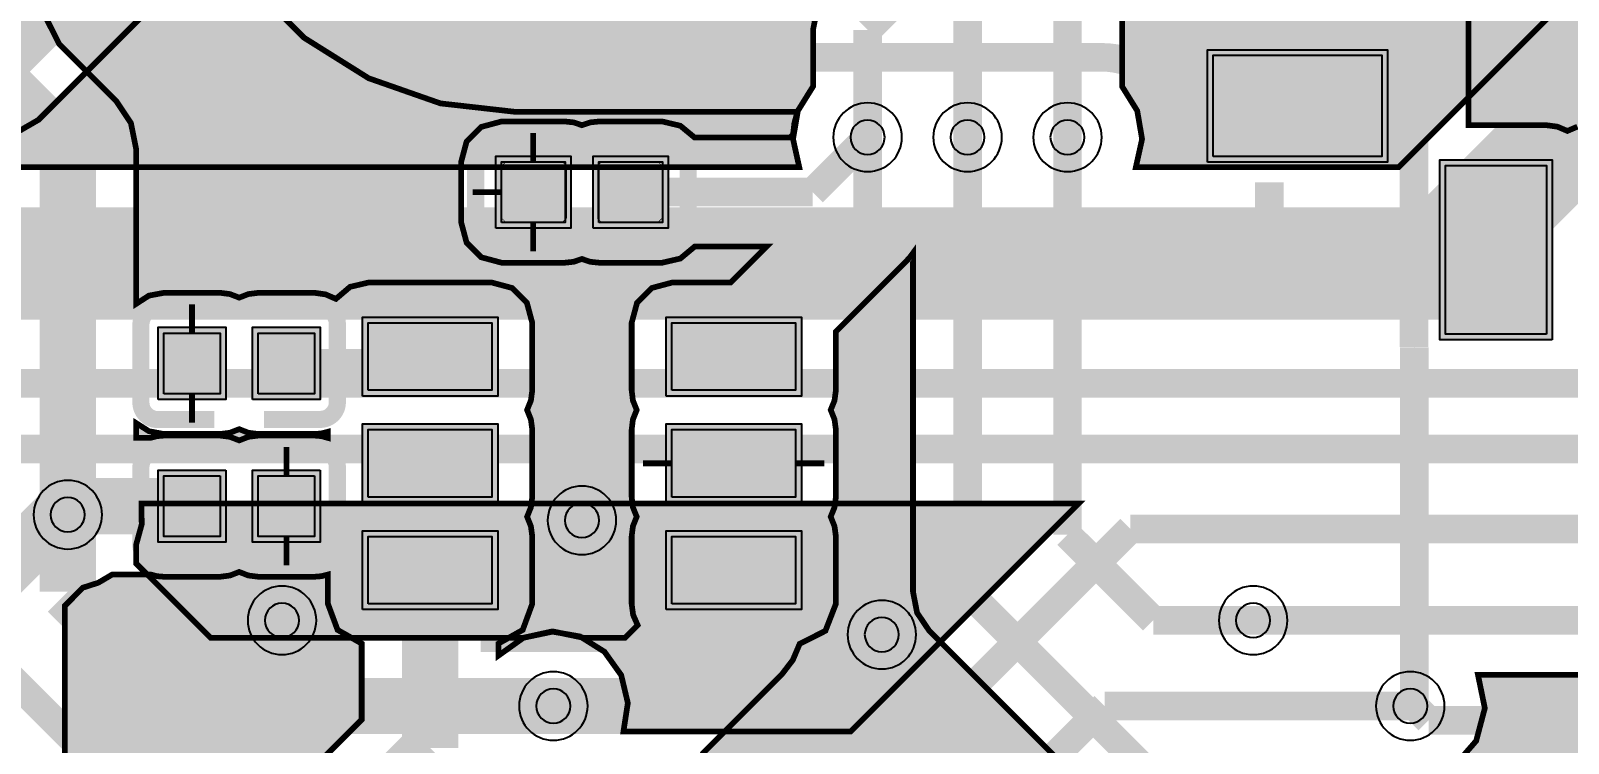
# Model space of a CAD drawing. Header units: millimetres. Extents: x 292.6 to 386.6, y -84.8 to -44.4.
# Drawn here: x 320.22 to 333.89, y -75.39 to -69.05 of the extents above; entities that cross this region are included whole.
import ezdxf

# ---------------------------------------------------------------- set-up
doc = ezdxf.new("R2010")
doc.units = ezdxf.units.MM
doc.header["$MEASUREMENT"] = 0
for name, color, linetype, true_color in [('Bottom-Layer', 7, 'Continuous', 0x0000ff), ('Document-Layer', 7, 'Continuous', 0xffffff), ('Hole-Layer', 7, 'Continuous', 0x222222), ('Multi-Layer', 7, 'Continuous', 0xc0c0c0), ('Top-Layer', 7, 'Continuous', 0xff0000), ('Top-Paste-Mask-Layer', 7, 'Continuous', 0x808080), ('Top-Silkscreen-Layer', 7, 'Continuous', 0xffcc00), ('Top-Solder-Mask-Layer', 7, 'Continuous', 0x800080)]:
    doc.layers.add(name, color=color, linetype=linetype, true_color=true_color)

msp = doc.modelspace()

# ---------------------------------------------------------------- hatches: boundary and pattern name
at = {"layer": 'Bottom-Layer'}
for points in [[(297.031, -81.582), (297.031, -74.871), (297.079, -74.985), (297.155, -75.082), (301.791, -79.718), (301.948, -79.823), (302.134, -79.86), (304.419, -79.86), (304.713, -79.91), (304.999, -79.826), (305.219, -79.625), (305.329, -79.348), (305.307, -79.05), (305.156, -78.793), (304.908, -78.628), (304.612, -78.588), (304.329, -78.682), (304.115, -78.89), (302.335, -78.89), (297.983, -74.538), (297.983, -65.489), (298.198, -65.879), (298.545, -66.159), (298.972, -66.288), (299.415, -66.245), (299.81, -66.038), (300.098, -65.698), (300.235, -65.274), (300.203, -64.829), (300.004, -64.43), (299.67, -64.135), (300.004, -63.84), (300.203, -63.441), (300.235, -62.997), (300.098, -62.572), (299.81, -62.232), (299.415, -62.025), (298.972, -61.983), (298.545, -62.111), (298.198, -62.391), (297.983, -62.782), (297.983, -54.748), (300.003, -52.728), (304.345, -52.728), (300.775, -56.299), (300.669, -56.456), (300.632, -56.642), (300.632, -68.295), (300.669, -68.481), (300.775, -68.638), (306.775, -74.638), (306.932, -74.743), (307.118, -74.78), (307.648, -74.78), (313.399, -80.531), (313.556, -80.636), (313.742, -80.673), (316.357, -80.673), (316.651, -80.723), (316.937, -80.639), (317.157, -80.438), (317.267, -80.161), (317.245, -79.863), (317.094, -79.606), (316.846, -79.441), (316.55, -79.401), (316.267, -79.495), (316.054, -79.703), (313.943, -79.703), (308.192, -73.952), (308.034, -73.847), (307.849, -73.81), (307.319, -73.81), (301.603, -68.094), (301.603, -56.843), (303.252, -55.194), (303.338, -55.413), (303.495, -55.587), (303.703, -55.696), (303.936, -55.726), (304.032, -56.035), (304.263, -56.261), (304.574, -56.351), (304.731, -56.456), (304.916, -56.492), (313.284, -56.492), (313.571, -56.563), (313.861, -56.501), (314.094, -56.32), (314.094, -58.558), (306.198, -58.558), (305.973, -58.637), (305.848, -58.84), (305.839, -58.884), (305.837, -58.928), (305.837, -61.35), (305.831, -61.433), (305.837, -61.515), (305.837, -62.054), (305.831, -62.137), (305.837, -62.219), (305.837, -62.484), (305.885, -62.663), (306.016, -62.794), (306.195, -62.842), (307.601, -62.842), (307.78, -62.794), (307.911, -62.663), (307.959, -62.484), (307.959, -60.81), (314.28, -60.81), (314.303, -60.812), (314.326, -60.813), (325.375, -60.813), (325.554, -60.765), (325.685, -60.634), (325.733, -60.455), (325.733, -59.78), (326.156, -59.815), (326.549, -59.653), (326.825, -59.33), (326.925, -58.917), (326.925, -58.017), (326.836, -57.625), (326.587, -57.31), (326.226, -57.133), (325.824, -57.13), (325.46, -57.3), (325.205, -57.611), (324.96, -57.349), (324.619, -57.24), (324.269, -57.312), (323.998, -57.546), (323.876, -57.883), (323.935, -58.236), (323.754, -58.236), (323.575, -58.284), (323.444, -58.415), (323.396, -58.594), (323.396, -59.326), (320.018, -59.326), (320.018, -58.594), (319.97, -58.415), (319.839, -58.284), (319.66, -58.236), (319.448, -58.236), (319.507, -57.883), (319.385, -57.546), (319.115, -57.312), (318.764, -57.24), (318.423, -57.349), (318.179, -57.61), (317.923, -57.3), (317.559, -57.13), (317.158, -57.133), (316.797, -57.31), (316.547, -57.625), (316.459, -58.017), (316.459, -58.572), (316.409, -58.561), (316.358, -58.558), (316.208, -58.558), (316.208, -53.213), (316.208, -53.202), (316.207, -53.19), (316.806, -53.19), (316.593, -53.402), (316.456, -53.67), (316.409, -53.967), (316.409, -54.567), (316.503, -54.983), (316.769, -55.316), (317.153, -55.501), (317.58, -55.501), (317.964, -55.316), (318.23, -54.983), (318.325, -54.567), (318.325, -53.967), (318.278, -53.67), (318.141, -53.402), (317.928, -53.19), (325.456, -53.19), (325.243, -53.402), (325.106, -53.67), (325.058, -53.967), (325.058, -54.567), (325.153, -54.983), (325.419, -55.316), (325.803, -55.501), (326.23, -55.501), (326.614, -55.316), (326.88, -54.983), (326.975, -54.567), (326.975, -53.967), (326.928, -53.67), (326.791, -53.402), (326.577, -53.19), (342.441, -53.19), (343, -53.749), (343.002, -53.787), (343.007, -53.825), (333.076, -53.825), (332.81, -53.846), (332.574, -53.97), (332.406, -54.177), (332.333, -54.434), (332.367, -54.698), (332.503, -54.928), (332.345, -55.239), (332.367, -55.587), (332.564, -55.876), (332.273, -56.045), (332.102, -56.335), (332.096, -56.671), (332.256, -56.967), (332.256, -64.124), (330.813, -65.567), (330.813, -63.88), (330.92, -63.626), (330.915, -63.35), (330.798, -63.1), (330.589, -62.919), (330.325, -62.839), (330.051, -62.874), (330.051, -62.784), (330.266, -62.559), (330.356, -62.261), (330.299, -61.955), (330.109, -61.709), (330.332, -61.474), (330.417, -61.161), (330.344, -60.846), (330.13, -60.603), (330.219, -60.289), (330.148, -59.972), (329.935, -59.726), (329.63, -59.612), (329.307, -59.656), (329.045, -59.849), (328.906, -60.143), (328.923, -60.468), (328.369, -61.022), (328.369, -58.772), (328.356, -58.639), (328.319, -58.511), (328.319, -58.186), (328.369, -57.925), (328.319, -57.664), (328.319, -57.426), (328.369, -57.165), (328.319, -56.904), (328.319, -56.647), (328.369, -56.386), (328.319, -56.124), (328.319, -55.887), (328.365, -55.549), (328.247, -55.228), (327.992, -55), (327.661, -54.918), (327.329, -55), (327.075, -55.228), (326.957, -55.549), (327.003, -55.887), (327.003, -56.124), (326.953, -56.386), (327.003, -56.647), (327.003, -56.904), (326.953, -57.165), (327.003, -57.426), (327.003, -57.664), (326.953, -57.925), (327.003, -58.186), (327.003, -58.511), (326.965, -58.639), (326.953, -58.772), (326.953, -61.175), (323.799, -64.328), (323.601, -64.103), (323.323, -63.989), (323.024, -64.008), (322.764, -64.158), (320.166, -64.158), (319.894, -64.088), (319.617, -64.138), (319.386, -64.298), (316.67, -64.298), (316.405, -64.147), (316.1, -64.13), (315.821, -64.252), (315.625, -64.486), (315.555, -64.783), (315.625, -65.08), (315.821, -65.314), (316.1, -65.435), (316.405, -65.419), (316.67, -65.268), (319.454, -65.268), (319.784, -65.409), (320.139, -65.357), (320.415, -65.128), (322.764, -65.128), (322.829, -65.182), (322.901, -65.227), (319.286, -68.841), (319.103, -69.159), (319.103, -69.525), (319.286, -69.843), (319.603, -70.026), (319.97, -70.026), (320.287, -69.843), (327.735, -62.396), (327.735, -65.611), (327.586, -65.869), (327.565, -66.166), (327.676, -66.442), (327.896, -66.642), (327.826, -66.713), (327.72, -66.87), (327.684, -67.056), (327.684, -68.333), (327.318, -68.699), (327.212, -68.856), (327.176, -69.042), (327.176, -69.545), (327.041, -69.762), (326.998, -70.013), (327.053, -70.262), (313.538, -70.262), (312.214, -68.938), (316.414, -68.938), (316.679, -69.089), (316.983, -69.106), (317.263, -68.984), (317.459, -68.75), (317.529, -68.453), (317.459, -68.156), (317.263, -67.922), (316.983, -67.8), (316.679, -67.817), (316.414, -67.968), (311.244, -67.968), (311.122, -67.846), (310.844, -67.66), (310.516, -67.595), (307.823, -67.595), (305.405, -65.177), (305.405, -64.41), (305.694, -64.294), (305.898, -64.057), (305.972, -63.754), (305.898, -63.451), (305.694, -63.215), (305.405, -63.098), (305.405, -62.908), (305.32, -62.535), (305.082, -62.237), (304.738, -62.071), (304.356, -62.071), (304.012, -62.237), (303.773, -62.535), (303.688, -62.908), (303.688, -63.109), (303.417, -63.235), (303.229, -63.467), (303.161, -63.759), (303.229, -64.05), (303.417, -64.282), (303.688, -64.408), (303.688, -65.532), (303.754, -65.861), (303.94, -66.139), (306.861, -69.06), (307.139, -69.246), (307.468, -69.311), (310.16, -69.311), (312.551, -71.702), (311.873, -71.702), (311.641, -71.562), (311.372, -71.526), (311.111, -71.601), (310.902, -71.773), (310.78, -72.015), (310.765, -72.286), (310.714, -72.286), (310.446, -72.134), (310.14, -72.119), (309.859, -72.244), (309.665, -72.483), (309.599, -72.783), (309.241, -72.756), (308.922, -72.92), (308.734, -73.226), (308.734, -73.585), (308.92, -73.891), (309.239, -74.056), (309.597, -74.03), (309.889, -73.822), (309.954, -73.836), (310.02, -73.84), (310.504, -73.84), (310.639, -73.821), (310.764, -73.764), (318.316, -73.764), (320.663, -76.111), (320.82, -76.216), (321.006, -76.253), (327.712, -76.253), (327.832, -76.238), (327.945, -76.193), (326.142, -77.997), (326.037, -78.154), (326, -78.34), (326, -78.718), (325.849, -78.983), (325.832, -79.288), (325.954, -79.567), (326.188, -79.763), (326.485, -79.833), (326.782, -79.763), (327.016, -79.567), (327.137, -79.288), (327.121, -78.983), (326.97, -78.718), (326.97, -78.541), (329.969, -75.542), (332.035, -75.542), (332.296, -75.692), (332.597, -75.711), (332.875, -75.595), (333.073, -75.367), (333.15, -75.076), (333.089, -74.78), (335.334, -74.78), (336.911, -76.357), (336.931, -76.643), (337.07, -76.894), (337.302, -77.062), (337.583, -77.117), (339.444, -78.978), (339.525, -79.272), (339.728, -79.499), (340.012, -79.611), (340.316, -79.583), (340.576, -79.423), (340.736, -79.164), (340.763, -78.86), (340.651, -78.576), (340.424, -78.372), (340.13, -78.291), (338.227, -76.388), (338.148, -76.135), (337.976, -75.933), (337.74, -75.814), (335.878, -73.952), (335.72, -73.847), (335.535, -73.81), (335.309, -73.81), (336.397, -72.722), (336.449, -73.032), (336.638, -73.284), (336.922, -73.42), (337.236, -73.41), (337.511, -73.256), (337.644, -73.256), (337.669, -73.526), (337.801, -73.763), (338.016, -73.928), (338.279, -73.993), (338.798, -74.511), (338.955, -74.616), (339.141, -74.653), (363.094, -74.653), (363.279, -74.616), (363.437, -74.511), (367.882, -70.066), (367.987, -69.909), (368.024, -69.723), (368.024, -66.492), (368.175, -66.227), (368.191, -65.923), (368.07, -65.643), (367.836, -65.447), (367.539, -65.377), (367.242, -65.447), (367.008, -65.643), (366.886, -65.923), (366.903, -66.227), (367.054, -66.492), (367.054, -69.522), (362.893, -73.683), (362.614, -73.683), (364.58, -71.717), (364.685, -71.56), (364.722, -71.374), (364.722, -67.762), (364.896, -67.493), (364.924, -67.174), (364.798, -66.879), (364.798, -65.933), (364.956, -65.643), (364.954, -65.313), (364.793, -65.024), (365.081, -65.024), (365.346, -65.16), (365.645, -65.165), (365.915, -65.039), (366.103, -64.807), (366.17, -64.516), (366.103, -64.225), (365.915, -63.994), (365.645, -63.868), (365.346, -63.873), (365.081, -64.008), (362.301, -64.008), (362.035, -63.873), (361.737, -63.868), (361.466, -63.994), (361.279, -64.225), (361.212, -64.516), (361.279, -64.807), (361.466, -65.039), (361.737, -65.165), (362.035, -65.16), (362.301, -65.024), (363.832, -65.024), (363.671, -65.313), (363.67, -65.643), (363.828, -65.933), (363.828, -66.783), (363.643, -67.059), (363.615, -67.39), (363.752, -67.693), (363.752, -71.173), (361.75, -73.175), (359.614, -73.175), (359.789, -72.896), (359.807, -72.567), (359.666, -72.27), (359.399, -72.078), (359.072, -72.037), (358.766, -72.159), (358.538, -72.159), (358.743, -71.905), (358.802, -71.584), (358.701, -71.273), (358.464, -71.049), (358.148, -70.965), (357.831, -71.042), (353.106, -71.042), (352.851, -70.894), (352.557, -70.871), (352.283, -70.977), (352.081, -71.192), (351.993, -71.473), (352.035, -71.765), (352.199, -72.01), (352.452, -72.159), (342.591, -72.159), (342.276, -71.995), (341.922, -72.017), (341.63, -72.219), (341.483, -72.542), (341.524, -72.894), (341.741, -73.175), (339.66, -73.175), (338.979, -72.494), (340.311, -72.494), (340.524, -72.703), (340.807, -72.796), (341.103, -72.757), (341.351, -72.591), (341.502, -72.334), (341.524, -72.036), (341.414, -71.759), (341.194, -71.558), (340.908, -71.474), (340.614, -71.524), (336.833, -71.524), (338.038, -70.319), (344.21, -70.319), (344.47, -70.479), (344.773, -70.506), (345.057, -70.395), (345.261, -70.168), (345.341, -69.874), (345.282, -69.575), (345.095, -69.334), (344.82, -69.202), (344.515, -69.208), (344.244, -69.349), (344.064, -69.349), (344.072, -69.25), (344.064, -69.151), (351.582, -69.151), (351.378, -69.338), (351.268, -69.592), (351.271, -69.868), (351.386, -70.119), (351.594, -70.302), (351.858, -70.384), (352.133, -70.35), (352.37, -70.208), (358.067, -70.208), (359.51, -71.652), (359.592, -71.949), (359.801, -72.177), (360.089, -72.286), (360.396, -72.252), (360.655, -72.084), (360.718, -72.424), (360.944, -72.685), (361.271, -72.798), (361.61, -72.73), (361.869, -72.501), (361.978, -72.173), (361.906, -71.834), (361.674, -71.578), (361.674, -68.354), (362.215, -68.895), (362.325, -69.179), (362.551, -69.383), (362.844, -69.465), (363.143, -69.408), (363.384, -69.223), (363.518, -68.949), (363.515, -68.645), (363.377, -68.374), (363.132, -68.193), (362.832, -68.141), (361.405, -66.713), (361.247, -66.608), (361.062, -66.571), (356.869, -66.571), (356.187, -65.89), (356.097, -65.578), (355.87, -65.347), (355.56, -65.251), (355.242, -65.313), (354.991, -65.519), (354.686, -65.214), (354.958, -65.203), (355.203, -65.082), (355.379, -64.874), (355.456, -64.612), (355.421, -64.341), (355.28, -64.108), (355.28, -63.365), (355.523, -63.412), (355.767, -63.366), (355.977, -63.234), (364.813, -63.234), (365.058, -63.372), (365.338, -63.396), (365.603, -63.301), (365.805, -63.105), (365.908, -62.843), (365.892, -62.562), (365.761, -62.313), (365.539, -62.14), (365.559, -61.942), (365.519, -61.748), (365.738, -61.468), (365.781, -61.115), (365.636, -60.791), (365.344, -60.588), (364.989, -60.565), (364.674, -60.729), (363.597, -60.729), (363.398, -60.601), (363.168, -60.551), (361.583, -58.966), (361.425, -58.861), (361.24, -58.824), (356.998, -58.824), (356.812, -58.861), (356.655, -58.966), (354.569, -61.052), (354.569, -60.586), (354.532, -60.401), (354.427, -60.243), (349.325, -55.141), (352.171, -55.141), (352.211, -55.569), (352.398, -55.956), (352.709, -56.253), (353.104, -56.423), (353.533, -56.443), (353.942, -56.311), (354.28, -56.045), (354.503, -55.678), (354.583, -55.255), (354.51, -54.832), (354.293, -54.46), (353.96, -54.188), (353.553, -54.05), (353.124, -54.063), (353.078, -54.018), (352.864, -53.875), (352.613, -53.825), (345.969, -53.825), (345.953, -53.548), (345.824, -53.302), (345.606, -53.131), (345.337, -53.063), (344.321, -52.047), (382.315, -52.047), (382.315, -81.582)], [(333.084, -64.668), (333.189, -64.511), (333.226, -64.325), (333.226, -57), (334.482, -57), (334.667, -56.963), (334.825, -56.858), (335.064, -56.619), (335.333, -56.551), (335.551, -56.38), (335.68, -56.134), (335.697, -55.857), (348.669, -55.857), (353.599, -60.787), (353.599, -65.298), (353.636, -65.484), (353.741, -65.641), (355.535, -67.435), (335.568, -67.435), (335.239, -67.5), (334.961, -67.686), (332.385, -70.262), (330.047, -70.262), (330.102, -70.013), (330.059, -69.762), (329.924, -69.545), (329.924, -67.361), (330.251, -67.459), (330.584, -67.38), (330.833, -67.146), (330.933, -66.819)], [(321.204, -73.256), (329.537, -73.256), (327.511, -75.283), (325.49, -75.283), (325.529, -75.03), (325.47, -74.782), (325.321, -74.574), (325.104, -74.438), (324.852, -74.394), (324.602, -74.449), (321.817, -74.449), (321.157, -73.789), (321.157, -73.62), (321.206, -73.441)]]:
    msp.add_hatch(color=256, dxfattribs=at).paths.add_polyline_path(points)
at = {"layer": 'Top-Layer'}
for points in [[(333.005, -61.082), (332.968, -60.897), (332.863, -60.739), (332.609, -60.485), (332.6, -60.477), (332.592, -60.469), (332.592, -60.378), (332.579, -60.282), (332.54, -60.193), (332.579, -60.104), (332.592, -60.008), (332.592, -59.108), (332.579, -59.012), (332.54, -58.923), (332.579, -58.834), (332.592, -58.738), (332.592, -58.646), (332.746, -58.646), (332.931, -58.609), (333.089, -58.504), (334.276, -57.316), (334.393, -57.365), (334.519, -57.381), (335.916, -57.381), (336.101, -57.344), (336.259, -57.239), (340.054, -53.444), (343.062, -53.444), (343, -53.698), (343.041, -53.956), (343.178, -54.178), (343.178, -61.595), (343.214, -61.781), (343.32, -61.938), (346.363, -64.981), (346.52, -65.086), (346.706, -65.123), (347.877, -65.123), (347.894, -65.201), (347.927, -65.273), (347.889, -65.362), (347.876, -65.458), (347.876, -66.358), (347.889, -66.454), (347.927, -66.543), (347.889, -66.632), (347.876, -66.728), (347.876, -67.628), (347.889, -67.724), (347.927, -67.813), (347.889, -67.902), (347.876, -67.998), (347.876, -68.898), (347.889, -68.994), (347.927, -69.083), (347.889, -69.172), (347.876, -69.268), (347.876, -69.926), (347.777, -69.877), (347.669, -69.86), (346.769, -69.86), (346.658, -69.877), (346.559, -69.928), (346.481, -69.9), (346.399, -69.89), (345.499, -69.89), (345.416, -69.9), (345.337, -69.928), (345.311, -69.652), (345.175, -69.41), (344.95, -69.245), (344.679, -69.187), (344.407, -69.245), (344.183, -69.41), (344.046, -69.652), (344.02, -69.928), (343.959, -69.904), (343.894, -69.892), (343.894, -69.702), (344.045, -69.437), (344.061, -69.133), (343.94, -68.853), (343.706, -68.657), (343.409, -68.587), (343.112, -68.657), (342.878, -68.853), (342.756, -69.133), (342.772, -69.437), (342.924, -69.702), (342.924, -69.892), (342.846, -69.908), (342.774, -69.941), (342.685, -69.903), (342.589, -69.89), (341.689, -69.89), (341.593, -69.903), (341.504, -69.941), (341.415, -69.903), (341.319, -69.89), (340.419, -69.89), (340.323, -69.903), (340.234, -69.941), (340.145, -69.903), (340.049, -69.89), (339.149, -69.89), (339.053, -69.903), (338.964, -69.941), (338.875, -69.903), (338.779, -69.89), (337.879, -69.89), (337.783, -69.903), (337.694, -69.941), (337.605, -69.903), (337.509, -69.89), (336.609, -69.89), (336.513, -69.903), (336.424, -69.941), (336.335, -69.903), (336.239, -69.89), (335.339, -69.89), (335.243, -69.903), (335.154, -69.941), (335.065, -69.903), (334.969, -69.89), (334.069, -69.89), (333.973, -69.903), (333.884, -69.941), (333.795, -69.903), (333.699, -69.89), (333.005, -69.89)], [(319.765, -66.077), (319.765, -65.652), (319.762, -65.604), (319.752, -65.556), (319.894, -65.414), (320.199, -65.327), (320.429, -65.108), (320.53, -64.807), (320.481, -64.493), (320.663, -64.364), (320.733, -64.151), (320.733, -63.611), (320.685, -63.432), (320.554, -63.301), (320.375, -63.253), (319.81, -63.253), (319.733, -63.261), (319.66, -63.286), (319.625, -63.272), (319.59, -63.262), (319.729, -63.13), (319.78, -62.946), (319.78, -62.38), (319.771, -62.303), (319.747, -62.23), (319.771, -62.157), (319.78, -62.08), (319.78, -62.072), (319.886, -62.132), (320.007, -62.153), (320.607, -62.153), (320.786, -62.105), (320.917, -61.974), (320.965, -61.795), (320.965, -61.395), (320.917, -61.216), (320.786, -61.085), (320.607, -61.037), (320.015, -61.037), (320.284, -60.767), (320.39, -60.61), (320.427, -60.424), (320.427, -59.925), (320.571, -59.925), (320.585, -59.94), (320.599, -59.955), (320.833, -60.189), (320.99, -60.294), (321.176, -60.331), (321.503, -60.331), (321.503, -60.524), (321.505, -60.569), (321.511, -60.612), (321.511, -60.755), (321.411, -60.905), (321.347, -61.075), (321.202, -61.207), (321.148, -61.395), (321.148, -61.795), (321.202, -61.984), (321.347, -62.116), (321.411, -62.285), (321.511, -62.436), (321.511, -66.746), (321.587, -67.42), (321.811, -68.059), (322.171, -68.633), (322.65, -69.112), (323.224, -69.472), (323.863, -69.696), (324.536, -69.772), (327.037, -69.772), (327.01, -69.871), (326.998, -69.974), (326.972, -70), (326.123, -70), (325.996, -69.895), (325.836, -69.857), (325.271, -69.857), (325.194, -69.865), (325.121, -69.89), (325.047, -69.865), (324.971, -69.857), (324.405, -69.857), (324.226, -69.905), (324.095, -70.036), (324.047, -70.215), (324.047, -70.755), (324.095, -70.934), (324.226, -71.065), (324.405, -71.113), (324.971, -71.113), (325.047, -71.105), (325.121, -71.08), (325.194, -71.105), (325.271, -71.113), (325.836, -71.113), (325.996, -71.076), (326.123, -70.97), (326.762, -70.97), (326.443, -71.29), (325.921, -71.29), (325.742, -71.338), (325.611, -71.469), (325.563, -71.648), (325.563, -72.248), (325.574, -72.339), (325.608, -72.423), (325.574, -72.508), (325.563, -72.598), (325.563, -73.198), (325.574, -73.289), (325.608, -73.373), (325.574, -73.458), (325.563, -73.548), (325.563, -74.148), (325.576, -74.246), (325.616, -74.337), (325.504, -74.449), (325.131, -74.449), (324.865, -74.394), (324.6, -74.45), (324.379, -74.608), (324.379, -74.501), (324.594, -74.38), (324.679, -74.148), (324.679, -73.548), (324.667, -73.458), (324.633, -73.373), (324.667, -73.289), (324.679, -73.198), (324.679, -72.598), (324.667, -72.508), (324.633, -72.423), (324.667, -72.339), (324.679, -72.248), (324.679, -71.648), (324.631, -71.469), (324.5, -71.338), (324.321, -71.29), (323.221, -71.29), (323.059, -71.328), (322.933, -71.435), (322.841, -71.395), (322.743, -71.381), (322.243, -71.381), (322.155, -71.392), (322.073, -71.424), (321.99, -71.392), (321.903, -71.381), (321.403, -71.381), (321.27, -71.406), (321.157, -71.479), (321.157, -70.104), (321.11, -69.871), (320.979, -69.674), (320.473, -69.169), (320.333, -68.892), (320.089, -68.702), (319.787, -68.634), (318.871, -68.634), (318.911, -68.594), (319.01, -68.461), (319.065, -68.305), (319.096, -68.309), (319.127, -68.31), (319.407, -68.31), (319.586, -68.262), (319.717, -68.131), (319.765, -67.952), (319.765, -67.527), (319.683, -67.299), (319.475, -67.176), (319.475, -66.429), (319.683, -66.305)], [(330.734, -70.168), (330.734, -69.268), (332.234, -69.268), (332.234, -70.168)], [(324.405, -70.755), (324.405, -70.215), (324.971, -70.215), (324.971, -70.755)], [(325.271, -70.755), (325.271, -70.215), (325.836, -70.215), (325.836, -70.755)], [(333.699, -71.748), (332.799, -71.748), (332.799, -70.248), (333.699, -70.248)], [(327.379, -74.148), (327.379, -73.548), (327.367, -73.458), (327.333, -73.373), (327.367, -73.289), (327.379, -73.198), (327.379, -72.598), (327.367, -72.508), (327.333, -72.423), (327.367, -72.339), (327.379, -72.248), (327.379, -71.726), (328.004, -71.101), (328.036, -71.066), (328.065, -71.027), (328.065, -74.041), (328.101, -74.227), (328.207, -74.384), (329.907, -76.085), (327.862, -76.085), (327.732, -75.958), (327.556, -75.912), (327.036, -75.912), (326.959, -75.92), (326.885, -75.945), (326.811, -75.92), (326.734, -75.912), (326.214, -75.912), (326.035, -75.96), (325.904, -76.091), (325.856, -76.27), (325.856, -76.482), (325.829, -76.465), (325.821, -76.46), (325.813, -76.455), (325.776, -76.435), (325.768, -76.431), (325.76, -76.427), (325.723, -76.409), (325.715, -76.405), (325.706, -76.401), (325.668, -76.385), (325.66, -76.381), (325.651, -76.378), (325.612, -76.364), (325.603, -76.361), (325.595, -76.358), (325.555, -76.346), (325.546, -76.343), (325.538, -76.341), (325.498, -76.331), (325.489, -76.328), (325.48, -76.326), (325.439, -76.318), (325.43, -76.317), (325.421, -76.315), (325.38, -76.309), (325.354, -76.306), (325.327, -76.305), (325.325, -76.305), (325.276, -76.308), (325.228, -76.318), (325.149, -76.305), (325.069, -76.309), (325.028, -76.316), (325.023, -76.317), (325.018, -76.318), (324.977, -76.326), (324.968, -76.328), (324.959, -76.33), (324.919, -76.341), (324.91, -76.343), (324.902, -76.346), (324.862, -76.358), (324.854, -76.361), (324.845, -76.364), (324.806, -76.378), (324.797, -76.381), (324.789, -76.385), (324.751, -76.401), (324.742, -76.405), (324.734, -76.409), (324.697, -76.427), (324.689, -76.431), (324.68, -76.435), (324.644, -76.455), (324.636, -76.46), (324.629, -76.465), (324.593, -76.486), (324.586, -76.491), (324.578, -76.496), (324.544, -76.52), (324.536, -76.525), (324.529, -76.531), (324.496, -76.556), (324.489, -76.562), (324.482, -76.568), (324.451, -76.595), (324.444, -76.601), (324.437, -76.607), (324.407, -76.636), (324.4, -76.642), (324.394, -76.649), (324.366, -76.679), (324.359, -76.685), (324.353, -76.692), (324.326, -76.724), (324.32, -76.731), (324.315, -76.738), (324.289, -76.771), (324.284, -76.778), (324.278, -76.786), (324.255, -76.82), (324.25, -76.827), (324.245, -76.835), (324.223, -76.87), (324.218, -76.878), (324.214, -76.886), (324.194, -76.922), (324.189, -76.93), (324.185, -76.938), (324.167, -76.976), (324.163, -76.984), (324.159, -76.992), (324.143, -77.031), (324.14, -77.039), (324.136, -77.048), (324.122, -77.086), (324.119, -77.095), (324.116, -77.104), (324.104, -77.143), (324.101, -77.152), (324.099, -77.161), (324.089, -77.201), (324.087, -77.21), (324.085, -77.219), (324.077, -77.26), (324.075, -77.269), (324.073, -77.278), (324.067, -77.319), (324.064, -77.345), (324.063, -77.371), (324.063, -77.374), (324.067, -77.422), (324.077, -77.47), (324.063, -77.55), (324.068, -77.63), (324.075, -77.67), (324.076, -77.675), (324.077, -77.681), (324.085, -77.721), (324.087, -77.73), (324.089, -77.739), (324.099, -77.779), (324.101, -77.788), (324.104, -77.797), (324.116, -77.837), (324.119, -77.845), (324.122, -77.854), (324.136, -77.893), (324.14, -77.901), (324.143, -77.91), (324.159, -77.948), (324.163, -77.956), (324.167, -77.964), (324.185, -78.002), (324.189, -78.01), (324.194, -78.018), (324.214, -78.054), (324.218, -78.062), (324.223, -78.07), (324.245, -78.106), (324.25, -78.113), (324.255, -78.12), (324.278, -78.154), (324.284, -78.162), (324.289, -78.169), (324.315, -78.202), (324.32, -78.209), (324.326, -78.217), (324.353, -78.248), (324.359, -78.255), (324.366, -78.262), (324.394, -78.292), (324.4, -78.298), (324.407, -78.304), (324.437, -78.333), (324.444, -78.339), (324.451, -78.345), (324.482, -78.372), (324.489, -78.378), (324.496, -78.384), (324.529, -78.409), (324.536, -78.415), (324.544, -78.42), (324.578, -78.444), (324.585, -78.449), (324.593, -78.454), (324.628, -78.476), (324.636, -78.48), (324.644, -78.485), (324.681, -78.505), (324.689, -78.509), (324.697, -78.513), (324.734, -78.531), (324.742, -78.535), (324.75, -78.539), (324.789, -78.555), (324.797, -78.559), (324.806, -78.562), (324.845, -78.576), (324.853, -78.579), (324.862, -78.582), (324.902, -78.595), (324.911, -78.597), (324.92, -78.6), (324.96, -78.61), (324.968, -78.612), (324.977, -78.614), (325.018, -78.622), (325.027, -78.624), (325.036, -78.625), (325.077, -78.631), (325.103, -78.634), (325.13, -78.635), (325.132, -78.635), (325.181, -78.632), (325.229, -78.622), (325.308, -78.635), (325.388, -78.631), (325.429, -78.624), (325.434, -78.623), (325.439, -78.622), (325.48, -78.614), (325.488, -78.612), (325.497, -78.61), (325.538, -78.6), (325.546, -78.597), (325.555, -78.595), (325.595, -78.582), (325.604, -78.579), (325.612, -78.576), (325.651, -78.562), (325.66, -78.559), (325.668, -78.555), (325.706, -78.539), (325.715, -78.536), (325.723, -78.532), (325.76, -78.513), (325.768, -78.509), (325.776, -78.505), (325.813, -78.485), (325.821, -78.48), (325.829, -78.476), (325.856, -78.459), (325.856, -78.67), (325.868, -78.763), (325.904, -78.85), (325.826, -79.093), (325.846, -79.347), (323.346, -79.347), (322.593, -78.594), (322.593, -77.468), (324.201, -75.86), (324.318, -75.696), (324.375, -75.502), (324.596, -75.662), (324.863, -75.72), (325.131, -75.665), (325.756, -75.665), (325.988, -75.619), (326.186, -75.487), (326.901, -74.772), (326.996, -74.648), (327.057, -74.504), (327.286, -74.388)], [(321.403, -72.279), (321.403, -71.739), (321.903, -71.739), (321.903, -72.279)], [(322.243, -72.279), (322.243, -71.739), (322.743, -71.739), (322.743, -72.279)], [(323.221, -72.248), (323.221, -71.648), (324.321, -71.648), (324.321, -72.248)], [(325.921, -72.248), (325.921, -71.648), (327.021, -71.648), (327.021, -72.248)], [(321.157, -72.54), (321.27, -72.612), (321.403, -72.637), (321.903, -72.637), (321.99, -72.626), (322.073, -72.594), (322.155, -72.626), (322.243, -72.637), (322.743, -72.637), (322.804, -72.632), (322.862, -72.617), (322.862, -72.672), (322.804, -72.656), (322.743, -72.651), (322.243, -72.651), (322.155, -72.662), (322.073, -72.694), (321.99, -72.662), (321.903, -72.651), (321.403, -72.651), (321.343, -72.656), (321.285, -72.671), (321.157, -72.671)], [(323.221, -73.198), (323.221, -72.598), (324.321, -72.598), (324.321, -73.198)], [(325.921, -73.198), (325.921, -72.598), (327.021, -72.598), (327.021, -73.198)], [(321.903, -73.009), (321.903, -73.549), (321.403, -73.549), (321.403, -73.009)], [(322.743, -73.009), (322.743, -73.549), (322.243, -73.549), (322.243, -73.009)], [(323.221, -74.148), (323.221, -73.548), (324.321, -73.548), (324.321, -74.148)], [(325.921, -74.148), (325.921, -73.548), (327.021, -73.548), (327.021, -74.148)], [(320.683, -74.004), (320.82, -73.96), (320.944, -73.887), (321.285, -73.887), (321.343, -73.902), (321.403, -73.907), (321.903, -73.907), (321.99, -73.896), (322.073, -73.864), (322.155, -73.896), (322.243, -73.907), (322.743, -73.907), (322.804, -73.902), (322.862, -73.887), (322.862, -74.148), (322.948, -74.38), (323.162, -74.501), (323.162, -75.178), (321.753, -76.588), (321.735, -76.588), (321.647, -76.599), (321.565, -76.631), (321.482, -76.599), (321.395, -76.588), (320.895, -76.588), (320.715, -76.636), (320.584, -76.767), (320.536, -76.946), (320.536, -77.486), (320.584, -77.665), (320.715, -77.796), (320.895, -77.844), (321.377, -77.844), (321.377, -77.858), (320.895, -77.858), (320.715, -77.906), (320.584, -78.037), (320.536, -78.216), (320.536, -78.756), (320.584, -78.935), (320.715, -79.066), (320.895, -79.114), (321.395, -79.114), (321.416, -79.114), (321.438, -79.112), (321.489, -79.199), (321.555, -79.276), (322.439, -80.16), (317.267, -80.16), (317.264, -79.942), (317.19, -79.737), (317.206, -79.668), (317.211, -79.598), (317.211, -79.06), (317.692, -78.579), (317.707, -78.645), (317.734, -78.707), (317.7, -78.792), (317.689, -78.882), (317.689, -79.482), (317.736, -79.661), (317.868, -79.792), (318.047, -79.84), (319.147, -79.84), (319.219, -79.833), (319.289, -79.811), (319.324, -79.811), (319.557, -79.764), (319.754, -79.633), (320.344, -79.043), (320.475, -78.846), (320.522, -78.613), (320.522, -74.166)]]:
    msp.add_hatch(color=256, dxfattribs=at).paths.add_polyline_path(points)
at = {"layer": 'Top-Paste-Mask-Layer'}
for points in [[(330.734, -70.168), (330.734, -69.268), (332.234, -69.268), (332.234, -70.168)], [(324.986, -70.715), (324.986, -70.255), (324.946, -70.215), (324.445, -70.215), (324.405, -70.255), (324.405, -70.715), (324.445, -70.755), (324.946, -70.755)], [(324.986, -70.715), (324.986, -70.255), (324.946, -70.215), (324.445, -70.215), (324.405, -70.255), (324.405, -70.715), (324.445, -70.755), (324.946, -70.755)], [(325.256, -70.715), (325.256, -70.255), (325.296, -70.215), (325.796, -70.215), (325.836, -70.255), (325.836, -70.715), (325.796, -70.755), (325.296, -70.755)], [(325.256, -70.715), (325.256, -70.255), (325.296, -70.215), (325.796, -70.215), (325.836, -70.255), (325.836, -70.715), (325.796, -70.755), (325.296, -70.755)], [(333.699, -71.748), (332.799, -71.748), (332.799, -70.248), (333.699, -70.248)], [(321.403, -72.279), (321.403, -71.739), (321.903, -71.739), (321.903, -72.279)], [(322.243, -72.279), (322.243, -71.739), (322.743, -71.739), (322.743, -72.279)], [(323.221, -72.248), (323.221, -71.648), (324.321, -71.648), (324.321, -72.248)], [(325.921, -72.248), (325.921, -71.648), (327.021, -71.648), (327.021, -72.248)], [(323.221, -73.198), (323.221, -72.598), (324.321, -72.598), (324.321, -73.198)], [(325.921, -73.198), (325.921, -72.598), (327.021, -72.598), (327.021, -73.198)], [(321.903, -73.009), (321.903, -73.549), (321.403, -73.549), (321.403, -73.009)], [(322.743, -73.009), (322.743, -73.549), (322.243, -73.549), (322.243, -73.009)], [(323.221, -74.148), (323.221, -73.548), (324.321, -73.548), (324.321, -74.148)], [(325.921, -74.148), (325.921, -73.548), (327.021, -73.548), (327.021, -74.148)]]:
    msp.add_hatch(color=256, dxfattribs=at).paths.add_polyline_path(points)
at = {"layer": 'Top-Solder-Mask-Layer'}
for points in [[(330.684, -70.218), (330.684, -69.218), (332.284, -69.218), (332.284, -70.218)], [(324.354, -70.806), (324.354, -70.164), (325.021, -70.164), (325.021, -70.806)], [(325.22, -70.806), (325.22, -70.164), (325.887, -70.164), (325.887, -70.806)], [(333.749, -71.798), (332.749, -71.798), (332.749, -70.198), (333.749, -70.198)], [(323.17, -72.299), (323.17, -71.597), (324.372, -71.597), (324.372, -72.299)], [(325.87, -72.299), (325.87, -71.597), (327.072, -71.597), (327.072, -72.299)], [(321.352, -72.33), (321.352, -71.688), (321.953, -71.688), (321.953, -72.33)], [(322.192, -72.33), (322.192, -71.688), (322.794, -71.688), (322.794, -72.33)], [(323.17, -73.249), (323.17, -72.547), (324.372, -72.547), (324.372, -73.249)], [(325.87, -73.249), (325.87, -72.547), (327.072, -72.547), (327.072, -73.249)], [(321.953, -72.958), (321.953, -73.6), (321.352, -73.6), (321.352, -72.958)], [(322.794, -72.958), (322.794, -73.6), (322.192, -73.6), (322.192, -72.958)], [(323.17, -74.199), (323.17, -73.497), (324.372, -73.497), (324.372, -74.199)], [(325.87, -74.199), (325.87, -73.497), (327.072, -73.497), (327.072, -74.199)]]:
    msp.add_hatch(color=256, dxfattribs=at).paths.add_polyline_path(points)

# ---------------------------------------------------------------- linework, layer by layer
at = {"layer": 'Bottom-Layer'}
for points, const_width in [([(334.961, -67.686), (332.385, -70.262), (330.047, -70.262), (330.102, -70.013), (330.059, -69.762), (329.924, -69.545), (329.924, -67.361), (330.251, -67.459), (330.584, -67.38), (330.833, -67.146), (330.933, -66.819), (333.084, -64.668), (333.189, -64.511), (333.226, -64.325), (333.226, -57), (334.482, -57)], 0.0508), ([(319.787, -69.342), (327.661, -61.468)], 0.7), ([(319.286, -68.841), (319.103, -69.159), (319.103, -69.525), (319.286, -69.843), (319.603, -70.026), (319.97, -70.026), (320.287, -69.843), (327.735, -62.396)], 0.0508), ([(329.439, -66.801), (329.439, -69.997)], 0.254), ([(328.55, -69.997), (328.55, -67.187)], 0.254), ([(332.741, -71.12), (335.568, -68.293)], 1), ([(327.661, -69.042), (328.169, -68.534)], 0.254), ([(327.212, -68.856), (327.176, -69.042), (327.176, -69.545), (327.041, -69.762), (326.998, -70.013), (327.053, -70.262), (313.538, -70.262), (312.214, -68.938)], 0.0508), ([(327.661, -69.997), (327.661, -69.042)], 0.254), ([(313.183, -71.12), (332.741, -71.12)], 1), ([(311.421, -72.187), (334.468, -72.187)], 0.254), ([(315.616, -72.771), (334.9, -72.771)], 0.254), ([(320.549, -74.041), (320.549, -73.355)], 0.5), ([(321.006, -75.768), (318.517, -73.279)], 0.254), ([(329.998, -73.482), (327.712, -75.768)], 0.254), ([(334.951, -73.482), (329.998, -73.482)], 0.254), ([(321.565, -75.057), (320.549, -74.041)], 0.5), ([(335.535, -74.295), (331.09, -74.295)], 0.254), ([(332.875, -75.595), (333.073, -75.367), (333.15, -75.076), (333.089, -74.78), (335.334, -74.78)], 0.0508), ([(324.867, -75.057), (321.565, -75.057)], 0.5), ([(326.485, -78.34), (329.768, -75.057)], 0.254), ([(329.768, -75.057), (332.487, -75.057)], 0.254)]:
    msp.add_lwpolyline(points, dxfattribs=dict(at, const_width=const_width))
at = {"layer": 'Bottom-Layer', "const_width": 0.0508}
msp.add_lwpolyline([(321.204, -73.256), (329.537, -73.256), (327.511, -75.283), (325.49, -75.283), (325.529, -75.03), (325.47, -74.782), (325.321, -74.574), (325.104, -74.438), (324.852, -74.394), (324.602, -74.449), (321.817, -74.449), (321.157, -73.789), (321.157, -73.62), (321.206, -73.441)], close=True, dxfattribs=at)
at = {"layer": 'Document-Layer', "const_width": 0.2}
msp.add_lwpolyline([(326.421, -73.848, 1), (326.621, -73.848, 1)], format="xyb", close=True, dxfattribs=at)
msp.add_lwpolyline([(326.421, -73.848, 1), (326.621, -73.848, 1)], format="xyb", close=True, dxfattribs=at)
at = {"layer": 'Hole-Layer'}
for points in [[(327.508, -69.997, 1), (327.813, -69.997, 1)], [(328.397, -69.997, 1), (328.702, -69.997, 1)], [(329.286, -69.997, 1), (329.591, -69.997, 1)], [(320.396, -73.355, 1), (320.701, -73.355, 1)], [(324.968, -73.405, 1), (325.273, -73.405, 1)], [(322.301, -74.295, 1), (322.606, -74.295, 1)], [(330.937, -74.295, 1), (331.242, -74.295, 1)], [(327.635, -74.422, 1), (327.94, -74.422, 1)], [(324.714, -75.057, 1), (325.019, -75.057, 1)], [(332.334, -75.057, 1), (332.639, -75.057, 1)]]:
    msp.add_lwpolyline(points, format="xyb", close=True, dxfattribs=at)
at = {"layer": 'Multi-Layer'}
for points in [[(327.356, -69.997, 1), (327.966, -69.997, 1)], [(328.245, -69.997, 1), (328.855, -69.997, 1)], [(329.134, -69.997, 1), (329.744, -69.997, 1)], [(320.244, -73.355, 1), (320.854, -73.355, 1)], [(324.816, -73.405, 1), (325.426, -73.405, 1)], [(322.149, -74.295, 1), (322.759, -74.295, 1)], [(330.785, -74.295, 1), (331.395, -74.295, 1)], [(327.483, -74.422, 1), (328.093, -74.422, 1)], [(324.562, -75.057, 1), (325.172, -75.057, 1)], [(332.182, -75.057, 1), (332.792, -75.057, 1)]]:
    msp.add_lwpolyline(points, format="xyb", close=True, dxfattribs=at)
at = {"layer": 'Top-Layer'}
for points, const_width in [([(332.52, -71.864), (332.52, -61.082)], 0.254), ([(333.973, -69.903), (333.884, -69.941), (333.795, -69.903), (333.699, -69.89), (333.005, -69.89), (333.005, -61.082)], 0.0508), ([(322.171, -68.633), (322.65, -69.112), (323.224, -69.472), (323.863, -69.696), (324.536, -69.772), (327.037, -69.772), (327.01, -69.871), (326.998, -69.974), (326.972, -70), (326.123, -70), (325.996, -69.895), (325.836, -69.857), (325.271, -69.857), (325.194, -69.865), (325.121, -69.89), (325.047, -69.865), (324.971, -69.857), (324.405, -69.857), (324.226, -69.905), (324.095, -70.036), (324.047, -70.215), (324.047, -70.755), (324.095, -70.934), (324.226, -71.065), (324.405, -71.113), (324.971, -71.113), (325.047, -71.105), (325.121, -71.08), (325.194, -71.105), (325.271, -71.113), (325.836, -71.113), (325.996, -71.076), (326.123, -70.97), (326.762, -70.97), (326.443, -71.29), (325.921, -71.29), (325.742, -71.338), (325.611, -71.469), (325.563, -71.648), (325.563, -72.248), (325.574, -72.339), (325.608, -72.423), (325.574, -72.508), (325.563, -72.598), (325.563, -73.198), (325.574, -73.289), (325.608, -73.373), (325.574, -73.458), (325.563, -73.548), (325.563, -74.148), (325.576, -74.246), (325.616, -74.337), (325.504, -74.449), (325.131, -74.449), (324.865, -74.394), (324.6, -74.45), (324.379, -74.608), (324.379, -74.501), (324.594, -74.38), (324.679, -74.148), (324.679, -73.548), (324.667, -73.458), (324.633, -73.373), (324.667, -73.289), (324.679, -73.198), (324.679, -72.598), (324.667, -72.508), (324.633, -72.423), (324.667, -72.339), (324.679, -72.248), (324.679, -71.648), (324.631, -71.469), (324.5, -71.338), (324.321, -71.29), (323.221, -71.29), (323.059, -71.328), (322.933, -71.435), (322.841, -71.395), (322.743, -71.381), (322.243, -71.381), (322.155, -71.392), (322.073, -71.424), (321.99, -71.392), (321.903, -71.381), (321.403, -71.381), (321.27, -71.406), (321.157, -71.479), (321.157, -70.104), (321.11, -69.871), (320.979, -69.674), (320.473, -69.169), (320.333, -68.892)], 0.0508), ([(320.549, -70.104), (319.787, -69.342)], 0.5), ([(324.536, -69.286), (329.742, -69.286)], 0.254), ([(330.785, -69.718), (331.484, -69.718)], 0.254), ([(320.549, -73.355), (320.549, -70.104)], 0.5), ([(324.688, -70.218), (324.688, -69.959)], 0.0508), ([(327.173, -70.485), (327.661, -69.997)], 0.254), ([(327.661, -70.758), (327.661, -69.997)], 0.254), ([(328.55, -69.997), (328.55, -74.041)], 0.254), ([(329.439, -69.997), (329.439, -73.533)], 0.254), ([(325.553, -70.485), (327.173, -70.485)], 0.254), ([(324.408, -70.485), (324.148, -70.485)], 0.0508), ([(326.471, -71.948), (327.661, -70.758)], 0.254), ([(324.688, -70.753), (324.688, -71.012)], 0.0508), ([(326.186, -75.487), (326.901, -74.772), (326.996, -74.648), (327.057, -74.504), (327.286, -74.388), (327.379, -74.148), (327.379, -73.548), (327.367, -73.458), (327.333, -73.373), (327.367, -73.289), (327.379, -73.198), (327.379, -72.598), (327.367, -72.508), (327.333, -72.423), (327.367, -72.339), (327.379, -72.248), (327.379, -71.726), (328.004, -71.101), (328.036, -71.066), (328.065, -71.027), (328.065, -74.041), (328.101, -74.227), (328.207, -74.384), (329.907, -76.085)], 0.0508), ([(321.653, -71.742), (321.653, -71.483)], 0.0508), ([(332.523, -71.867), (332.52, -71.864)], 0.254), ([(332.523, -75.057), (332.523, -71.867)], 0.254), ([(322.493, -72.009), (323.71, -72.009)], 0.254), ([(323.71, -72.009), (323.771, -71.948)], 0.254), ([(321.653, -72.277), (321.653, -72.536)], 0.0508), ([(322.493, -73.012), (322.493, -72.753)], 0.0508), ([(323.771, -73.848), (323.771, -72.898)], 0.4), ([(325.923, -72.898), (325.664, -72.898)], 0.0508), ([(327.018, -72.898), (327.277, -72.898)], 0.0508), ([(319.914, -73.914), (320.473, -73.355)], 0.5), ([(320.473, -73.355), (320.549, -73.355)], 0.5), ([(320.549, -73.355), (320.625, -73.279)], 0.5), ([(320.625, -73.279), (321.653, -73.279)], 0.5), ([(329.439, -73.533), (330.201, -74.295)], 0.254), ([(322.493, -73.547), (322.493, -73.806)], 0.0508), ([(323.771, -75.43), (323.771, -73.848)], 0.5), ([(326.471, -73.848), (326.471, -74.342)], 0.5), ([(320.522, -78.613), (320.522, -74.166), (320.683, -74.004), (320.82, -73.96), (320.944, -73.887), (321.285, -73.887), (321.343, -73.902), (321.403, -73.907), (321.903, -73.907), (321.99, -73.896), (322.073, -73.864), (322.155, -73.896), (322.243, -73.907), (322.743, -73.907), (322.804, -73.902), (322.862, -73.887), (322.862, -74.148), (322.948, -74.38), (323.162, -74.501), (323.162, -75.178), (321.753, -76.588)], 0.0508), ([(328.55, -74.041), (330.379, -75.87)], 0.254), ([(326.471, -74.342), (325.756, -75.057)], 0.5), ([(330.201, -74.295), (331.09, -74.295)], 0.254), ([(325.756, -75.057), (324.867, -75.057)], 0.5), ([(332.487, -75.057), (332.523, -75.057)], 0.254), ([(332.65, -75.184), (332.523, -75.057)], 0.254), ([(352.359, -75.184), (332.65, -75.184)], 0.254), ([(321.985, -77.216), (323.771, -75.43)], 0.5)]:
    msp.add_lwpolyline(points, dxfattribs=dict(at, const_width=const_width))
at = {"layer": 'Top-Layer', "const_width": 0.254}
for points in [[(321.996, -66.746, 0.414), (324.536, -69.286)], [(330.264, -69.502, 0.199), (329.742, -69.286)], [(330.264, -69.502, 0.199), (330.785, -69.718)]]:
    msp.add_lwpolyline(points, format="xyb", dxfattribs=at)
at = {"layer": 'Top-Layer'}
for points in [[(330.734, -70.168), (330.734, -69.268), (332.234, -69.268), (332.234, -70.168)], [(324.405, -70.755), (324.405, -70.215), (324.971, -70.215), (324.971, -70.755)], [(325.271, -70.755), (325.271, -70.215), (325.836, -70.215), (325.836, -70.755)], [(333.699, -71.748), (332.799, -71.748), (332.799, -70.248), (333.699, -70.248)], [(321.403, -72.279), (321.403, -71.739), (321.903, -71.739), (321.903, -72.279)], [(322.243, -72.279), (322.243, -71.739), (322.743, -71.739), (322.743, -72.279)], [(323.221, -72.248), (323.221, -71.648), (324.321, -71.648), (324.321, -72.248)], [(325.921, -72.248), (325.921, -71.648), (327.021, -71.648), (327.021, -72.248)], [(323.221, -73.198), (323.221, -72.598), (324.321, -72.598), (324.321, -73.198)], [(325.921, -73.198), (325.921, -72.598), (327.021, -72.598), (327.021, -73.198)], [(321.903, -73.009), (321.903, -73.549), (321.403, -73.549), (321.403, -73.009)], [(322.743, -73.009), (322.743, -73.549), (322.243, -73.549), (322.243, -73.009)], [(323.221, -74.148), (323.221, -73.548), (324.321, -73.548), (324.321, -74.148)], [(325.921, -74.148), (325.921, -73.548), (327.021, -73.548), (327.021, -74.148)]]:
    msp.add_lwpolyline(points, close=True, dxfattribs=at)
at = {"layer": 'Top-Layer', "const_width": 0.0508}
msp.add_lwpolyline([(321.157, -72.54), (321.27, -72.612), (321.403, -72.637), (321.903, -72.637), (321.99, -72.626), (322.073, -72.594), (322.155, -72.626), (322.243, -72.637), (322.743, -72.637), (322.804, -72.632), (322.862, -72.617), (322.862, -72.672), (322.804, -72.656), (322.743, -72.651), (322.243, -72.651), (322.155, -72.662), (322.073, -72.694), (321.99, -72.662), (321.903, -72.651), (321.403, -72.651), (321.343, -72.656), (321.285, -72.671), (321.157, -72.671)], close=True, dxfattribs=at)
at = {"layer": 'Top-Paste-Mask-Layer'}
for points in [[(330.734, -70.168), (330.734, -69.268), (332.234, -69.268), (332.234, -70.168)], [(333.699, -71.748), (332.799, -71.748), (332.799, -70.248), (333.699, -70.248)], [(321.403, -72.279), (321.403, -71.739), (321.903, -71.739), (321.903, -72.279)], [(322.243, -72.279), (322.243, -71.739), (322.743, -71.739), (322.743, -72.279)], [(323.221, -72.248), (323.221, -71.648), (324.321, -71.648), (324.321, -72.248)], [(325.921, -72.248), (325.921, -71.648), (327.021, -71.648), (327.021, -72.248)], [(323.221, -73.198), (323.221, -72.598), (324.321, -72.598), (324.321, -73.198)], [(325.921, -73.198), (325.921, -72.598), (327.021, -72.598), (327.021, -73.198)], [(321.903, -73.009), (321.903, -73.549), (321.403, -73.549), (321.403, -73.009)], [(322.743, -73.009), (322.743, -73.549), (322.243, -73.549), (322.243, -73.009)], [(323.221, -74.148), (323.221, -73.548), (324.321, -73.548), (324.321, -74.148)], [(325.921, -74.148), (325.921, -73.548), (327.021, -73.548), (327.021, -74.148)]]:
    msp.add_lwpolyline(points, close=True, dxfattribs=at)
at = {"layer": 'Top-Paste-Mask-Layer', "const_width": 0.00508}
for points in [[(324.986, -70.715), (324.986, -70.255), (324.946, -70.215), (324.445, -70.215), (324.405, -70.255), (324.405, -70.715), (324.445, -70.755), (324.946, -70.755)], [(324.986, -70.715), (324.986, -70.255), (324.946, -70.215), (324.445, -70.215), (324.405, -70.255), (324.405, -70.715), (324.445, -70.755), (324.946, -70.755)], [(325.256, -70.715), (325.256, -70.255), (325.296, -70.215), (325.796, -70.215), (325.836, -70.255), (325.836, -70.715), (325.796, -70.755), (325.296, -70.755)], [(325.256, -70.715), (325.256, -70.255), (325.296, -70.215), (325.796, -70.215), (325.836, -70.255), (325.836, -70.715), (325.796, -70.755), (325.296, -70.755)]]:
    msp.add_lwpolyline(points, close=True, dxfattribs=at)
at = {"layer": 'Top-Silkscreen-Layer'}
for points, const_width in [([(324.176, -70.984), (324.176, -69.987)], 0.152), ([(324.176, -69.987), (324.894, -69.987)], 0.152), ([(324.176, -70.984), (324.176, -69.987)], 0.152), ([(324.176, -69.987), (324.894, -69.987)], 0.152), ([(326.065, -69.987), (325.347, -69.987)], 0.152), ([(326.065, -69.987), (325.347, -69.987)], 0.152), ([(326.065, -70.984), (326.065, -69.987)], 0.152), ([(326.065, -70.984), (326.065, -69.987)], 0.152), ([(331.234, -70.399), (331.234, -71.247)], 0.254), ([(331.234, -70.399), (331.234, -71.247)], 0.254), ([(324.894, -70.984), (324.176, -70.984)], 0.152), ([(324.894, -70.984), (324.176, -70.984)], 0.152), ([(325.347, -70.984), (326.065, -70.984)], 0.152), ([(325.347, -70.984), (326.065, -70.984)], 0.152), ([(324.221, -71.348), (326.021, -71.348)], 0.254), ([(324.221, -71.348), (326.021, -71.348)], 0.254), ([(331.234, -71.247), (332.568, -71.247)], 0.254), ([(331.234, -71.247), (332.568, -71.247)], 0.254), ([(321.351, -71.512), (321.851, -71.512)], 0.152), ([(321.351, -71.512), (321.851, -71.512)], 0.152), ([(322.294, -71.51), (322.794, -71.51)], 0.152), ([(322.294, -71.51), (322.794, -71.51)], 0.152), ([(321.199, -72.356), (321.199, -71.664)], 0.152), ([(321.199, -72.356), (321.199, -71.664)], 0.152), ([(322.946, -71.662), (322.946, -72.354)], 0.152), ([(322.946, -71.662), (322.946, -72.354)], 0.152), ([(321.851, -72.509), (321.351, -72.509)], 0.152), ([(321.851, -72.509), (321.351, -72.509)], 0.152), ([(322.794, -72.507), (322.294, -72.507)], 0.152), ([(322.794, -72.507), (322.294, -72.507)], 0.152), ([(321.351, -72.782), (321.851, -72.782)], 0.152), ([(321.351, -72.782), (321.851, -72.782)], 0.152), ([(322.294, -72.78), (322.794, -72.78)], 0.152), ([(322.294, -72.78), (322.794, -72.78)], 0.152), ([(321.199, -73.626), (321.199, -72.934)], 0.152), ([(321.199, -73.626), (321.199, -72.934)], 0.152), ([(322.946, -72.932), (322.946, -73.624)], 0.152), ([(322.946, -72.932), (322.946, -73.624)], 0.152), ([(321.851, -73.779), (321.351, -73.779)], 0.152), ([(321.851, -73.779), (321.351, -73.779)], 0.152), ([(322.794, -73.777), (322.294, -73.777)], 0.152), ([(322.794, -73.777), (322.294, -73.777)], 0.152), ([(324.221, -74.448), (326.021, -74.448)], 0.254), ([(324.221, -74.448), (326.021, -74.448)], 0.254)]:
    msp.add_lwpolyline(points, dxfattribs=dict(at, const_width=const_width))
at = {"layer": 'Top-Silkscreen-Layer', "const_width": 0.152}
for points in [[(321.199, -71.664, -0.414), (321.351, -71.512)], [(321.199, -71.664, -0.414), (321.351, -71.512)], [(322.794, -71.509, -0.414), (322.946, -71.662)], [(322.794, -71.509, -0.414), (322.946, -71.662)], [(321.351, -72.509, -0.414), (321.199, -72.356)], [(321.351, -72.509, -0.414), (321.199, -72.356)], [(322.946, -72.354, -0.414), (322.794, -72.507)], [(322.946, -72.354, -0.414), (322.794, -72.507)], [(321.199, -72.934, -0.414), (321.351, -72.782)], [(321.199, -72.934, -0.414), (321.351, -72.782)], [(322.794, -72.78, -0.414), (322.946, -72.932)], [(322.794, -72.78, -0.414), (322.946, -72.932)], [(321.351, -73.779, -0.414), (321.199, -73.626)], [(321.351, -73.779, -0.414), (321.199, -73.626)], [(322.946, -73.624, -0.414), (322.794, -73.777)], [(322.946, -73.624, -0.414), (322.794, -73.777)]]:
    msp.add_lwpolyline(points, format="xyb", dxfattribs=at)
at = {"layer": 'Top-Silkscreen-Layer', "const_width": 0.254}
msp.add_lwpolyline([(326.391, -74.549, 1), (326.645, -74.549, 1)], format="xyb", close=True, dxfattribs=at)
msp.add_lwpolyline([(326.391, -74.549, 1), (326.645, -74.549, 1)], format="xyb", close=True, dxfattribs=at)
at = {"layer": 'Top-Solder-Mask-Layer'}
for points in [[(330.684, -70.218), (330.684, -69.218), (332.284, -69.218), (332.284, -70.218)], [(324.354, -70.806), (324.354, -70.164), (325.021, -70.164), (325.021, -70.806)], [(325.22, -70.806), (325.22, -70.164), (325.887, -70.164), (325.887, -70.806)], [(333.749, -71.798), (332.749, -71.798), (332.749, -70.198), (333.749, -70.198)], [(323.17, -72.299), (323.17, -71.597), (324.372, -71.597), (324.372, -72.299)], [(325.87, -72.299), (325.87, -71.597), (327.072, -71.597), (327.072, -72.299)], [(321.352, -72.33), (321.352, -71.688), (321.953, -71.688), (321.953, -72.33)], [(322.192, -72.33), (322.192, -71.688), (322.794, -71.688), (322.794, -72.33)], [(323.17, -73.249), (323.17, -72.547), (324.372, -72.547), (324.372, -73.249)], [(325.87, -73.249), (325.87, -72.547), (327.072, -72.547), (327.072, -73.249)], [(321.953, -72.958), (321.953, -73.6), (321.352, -73.6), (321.352, -72.958)], [(322.794, -72.958), (322.794, -73.6), (322.192, -73.6), (322.192, -72.958)], [(323.17, -74.199), (323.17, -73.497), (324.372, -73.497), (324.372, -74.199)], [(325.87, -74.199), (325.87, -73.497), (327.072, -73.497), (327.072, -74.199)]]:
    msp.add_lwpolyline(points, close=True, dxfattribs=at)

doc.saveas('drawing.dxf')
